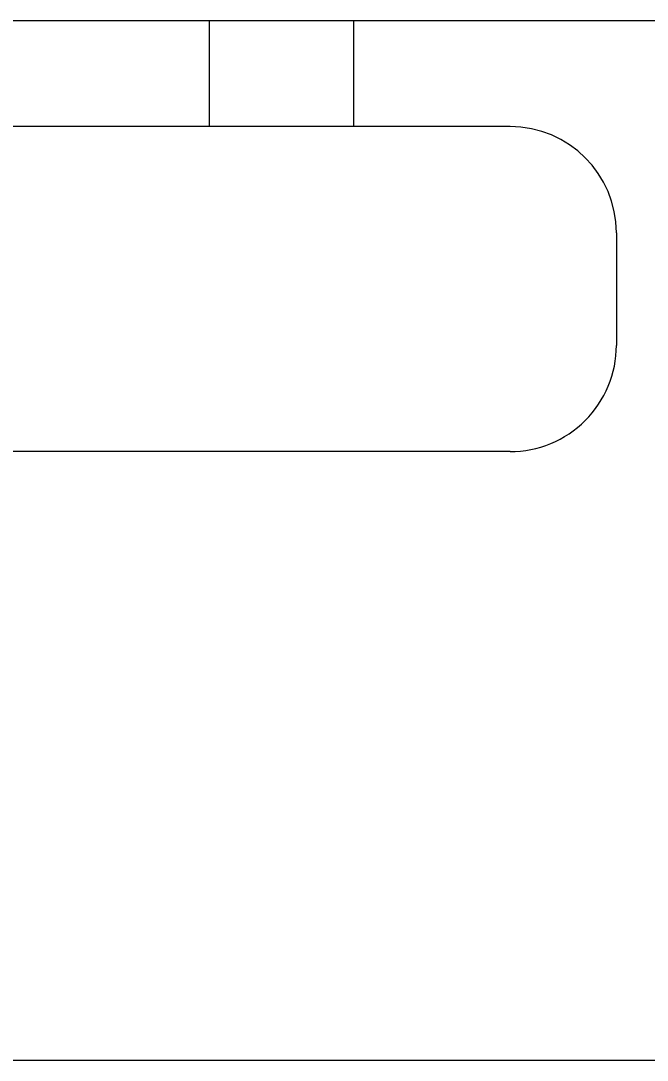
# Model space of a CAD drawing. Header units: metres. Extents: x 75097 to 220695, y -1557923 to -1361206.
# Drawn here: x 108740.2 to 108855.8, y -1418252.7 to -1418060.8 of the extents above; entities that cross this region are included whole.
import ezdxf
from ezdxf import colors
from ezdxf.entities.mleader import LeaderData, LeaderLine
from ezdxf.math import Vec2, Vec3

# ---------------------------------------------------------------- set-up
doc = ezdxf.new("R2010")
doc.units = ezdxf.units.M
doc.layers.get('0').update_dxf_attribs({"lineweight": 0})
doc.layers.add('A-100 - Copy$0$Medical Equipment and Furniture', color=8, linetype='Continuous', lineweight=0)
doc.layers.add('A-100 - Copy$0$NEW', color=8, linetype='Continuous', lineweight=5)
doc.layers.add('E-POWR', color=7, linetype='Continuous', lineweight=9, true_color=0x4e7e3e)
doc.styles.get("Standard").update_dxf_attribs({"font": 'GOTHIC.TTF'})

# ---------------------------------------------------------------- blocks, each defined once
blk = doc.blocks.new('*X81')
for p, q in [((5, 3), (5, 3)), ((5, 3), (5, 3)), ((5, 3), (5, 3)), ((5, 3), (5, 3)), ((5, 3), (5, 3)), ((5, 3), (5, 3)), ((5, 3), (5, 3)), ((5, 3), (5, 3)), ((5, 3), (5, 3)), ((5, 3), (5, 3)), ((5, 3), (5, 3)), ((5, 3), (5, 3)), ((5, 3), (5, 3)), ((5, 3), (5, 3)), ((5, 3), (5, 3)), ((5, 3), (5, 3)), ((5, 3), (5, 3)), ((5, 3), (5, 3)), ((5, 3), (5, 3)), ((5, 3), (5, 3)), ((5, 3), (5, 3)), ((5, 3), (5, 3)), ((5, 3), (5, 3)), ((5, 3), (5, 3)), ((5, 3), (5, 3)), ((5, 3), (5, 3)), ((5, 3), (5, 3)), ((5, 3), (5, 3)), ((5, 3), (5, 3)), ((5, 3), (5, 3)), ((5, 3), (5, 3)), ((5, 3), (5, 3)), ((5, 3), (5, 3)), ((5, 3), (5, 3)), ((5, 3), (5, 3)), ((5, 3), (5, 3)), ((5, 3), (5, 3)), ((5, 3), (5, 3)), ((5, 3), (5, 3)), ((5, 3), (5, 3)), ((5, 3), (5, 3)), ((5, 3), (5, 3)), ((5, 3), (5, 3)), ((5, 3), (5, 3)), ((5, 3), (5, 3)), ((5, 3), (5, 3)), ((5, 3), (5, 3)), ((5, 3), (5, 3)), ((5, 3), (5, 3)), ((5, 3), (5, 3)), ((5, 3), (5, 3)), ((5, 3), (5, 3)), ((5, 3), (5, 3)), ((5, 3), (5, 3)), ((5, 3), (5, 3)), ((5, 3), (5, 3)), ((5, 3), (5, 3)), ((5, 3), (5, 3)), ((5, 3), (5, 3)), ((5, 3), (5, 3)), ((5, 3), (5, 3)), ((5, 3), (5, 3)), ((5, 3), (5, 3)), ((5, 3), (5, 3)), ((5, 3), (5, 3)), ((5, 3), (5, 3)), ((6, 3), (5, 3)), ((5, 3), (5, 3)), ((6, 3), (5, 3)), ((5, 3), (5, 3)), ((6, 3), (5, 3)), ((5, 3), (5, 3)), ((6, 3), (5, 3)), ((5, 3), (5, 3)), ((5, 3), (5, 3)), ((5, 3), (5, 3)), ((5, 3), (5, 3)), ((5, 3), (5, 3)), ((5, 3), (5, 3)), ((5, 3), (5, 3)), ((5, 3), (5, 3)), ((5, 3), (5, 3)), ((5, 3), (5, 3)), ((5, 3), (5, 3)), ((5, 3), (5, 3)), ((5, 3), (5, 3)), ((5, 3), (5, 3)), ((5, 3), (5, 3)), ((5, 3), (5, 3)), ((5, 3), (5, 3)), ((5, 3), (5, 3)), ((5, 3), (5, 3)), ((5, 3), (5, 3)), ((5, 3), (5, 3)), ((5, 3), (5, 3)), ((5, 3), (5, 3)), ((6, 3), (6, 3)), ((6, 3), (6, 3)), ((6, 3), (6, 3)), ((6, 3), (6, 3)), ((6, 3), (6, 3)), ((6, 3), (6, 3)), ((6, 3), (6, 3)), ((6, 3), (6, 3)), ((6, 3), (6, 3)), ((6, 3), (6, 3)), ((6, 3), (6, 3)), ((6, 3), (6, 3)), ((6, 3), (6, 3)), ((6, 3), (6, 3)), ((6, 3), (6, 3)), ((6, 3), (6, 3)), ((6, 3), (6, 3)), ((6, 3), (6, 3)), ((6, 3), (6, 3)), ((6, 3), (6, 3)), ((6, 3), (6, 3)), ((6, 3), (6, 3)), ((6, 3), (6, 3)), ((6, 3), (6, 3)), ((6, 3), (6, 3)), ((6, 3), (6, 3)), ((6, 3), (6, 3)), ((6, 3), (6, 3)), ((6, 3), (6, 3)), ((6, 3), (6, 3)), ((6, 3), (6, 3)), ((6, 3), (6, 3)), ((6, 3), (6, 3)), ((6, 3), (6, 3)), ((6, 3), (6, 3)), ((6, 3), (6, 3)), ((6, 3), (6, 3)), ((6, 3), (6, 3)), ((6, 3), (6, 3)), ((6, 3), (6, 3)), ((6, 3), (6, 3)), ((6, 3), (6, 3)), ((6, 3), (6, 3)), ((6, 3), (6, 3)), ((6, 3), (6, 3)), ((6, 3), (6, 3)), ((6, 3), (6, 3)), ((6, 3), (6, 3)), ((6, 3), (6, 3)), ((6, 3), (6, 3)), ((6, 3), (6, 3)), ((6, 3), (6, 3)), ((6, 3), (6, 3)), ((6, 3), (6, 3)), ((6, 3), (6, 3)), ((6, 3), (6, 3)), ((6, 3), (6, 3)), ((6, 3), (6, 3)), ((6, 3), (6, 3)), ((6, 3), (6, 3)), ((6, 3), (6, 3)), ((6, 3), (6, 3)), ((6, 3), (6, 3)), ((6, 3), (6, 3)), ((6, 3), (6, 3)), ((6, 3), (6, 3)), ((6, 3), (6, 3)), ((6, 3), (6, 3)), ((6, 3), (6, 3)), ((6, 3), (6, 3)), ((6, 3), (6, 3)), ((6, 3), (6, 3)), ((6, 3), (6, 3)), ((6, 3), (6, 3)), ((6, 3), (6, 3)), ((6, 3), (6, 3)), ((6, 3), (6, 3)), ((6, 3), (6, 3)), ((6, 3), (6, 3)), ((6, 3), (6, 3)), ((6, 3), (6, 3)), ((6, 3), (6, 3)), ((6, 3), (6, 3)), ((6, 3), (6, 3)), ((6, 3), (6, 3)), ((6, 3), (6, 3)), ((6, 3), (6, 3)), ((6, 3), (6, 3)), ((6, 3), (6, 3)), ((6, 3), (6, 3)), ((6, 3), (6, 3)), ((6, 3), (6, 3)), ((6, 3), (6, 3)), ((6, 3), (6, 3)), ((6, 3), (6, 3)), ((6, 3), (6, 3)), ((6, 3), (6, 3)), ((6, 3), (6, 3)), ((6, 3), (6, 3)), ((6, 3), (6, 3)), ((6, 3), (6, 3)), ((6, 3), (6, 3)), ((6, 3), (6, 3)), ((6, 3), (6, 3)), ((6, 3), (6, 3)), ((6, 3), (6, 3)), ((6, 3), (6, 3)), ((6, 3), (6, 3)), ((6, 3), (6, 3)), ((6, 3), (6, 3)), ((6, 3), (6, 3)), ((6, 3), (6, 3)), ((6, 3), (6, 3)), ((6, 3), (6, 3)), ((6, 3), (6, 3)), ((6, 3), (6, 3)), ((6, 3), (6, 3)), ((6, 3), (6, 3)), ((6, 3), (6, 3)), ((6, 3), (6, 3)), ((6, 3), (6, 3)), ((6, 3), (6, 3)), ((6, 3), (6, 3)), ((6, 3), (6, 3)), ((6, 3), (6, 3)), ((6, 3), (6, 3)), ((6, 3), (6, 3)), ((6, 3), (6, 3)), ((6, 3), (6, 3)), ((6, 3), (6, 3)), ((6, 3), (6, 3)), ((6, 3), (6, 3)), ((6, 3), (6, 3)), ((6, 3), (6, 3)), ((6, 3), (6, 3)), ((6, 3), (6, 3)), ((6, 3), (6, 3)), ((6, 3), (6, 3)), ((6, 3), (6, 3)), ((6, 3), (6, 3)), ((6, 3), (6, 3)), ((6, 3), (6, 3)), ((6, 3), (6, 3)), ((6, 3), (6, 3)), ((6, 3), (6, 3)), ((6, 3), (6, 3)), ((6, 3), (6, 3)), ((6, 3), (6, 3)), ((6, 3), (6, 3)), ((6, 3), (6, 3)), ((6, 3), (6, 3)), ((6, 3), (6, 3)), ((6, 3), (6, 3)), ((6, 3), (6, 3)), ((6, 3), (6, 3)), ((6, 3), (6, 3)), ((6, 3), (6, 3)), ((6, 3), (6, 3)), ((6, 3), (6, 3)), ((6, 3), (6, 3)), ((6, 3), (6, 3)), ((6, 3), (6, 3)), ((6, 3), (6, 3)), ((6, 3), (6, 3)), ((6, 3), (6, 3)), ((6, 3), (6, 3)), ((6, 3), (6, 3)), ((6, 3), (6, 3)), ((6, 3), (6, 3)), ((6, 3), (6, 3)), ((6, 3), (6, 3)), ((6, 3), (6, 3)), ((6, 3), (6, 3)), ((6, 3), (6, 3)), ((6, 3), (6, 3)), ((6, 3), (6, 3)), ((6, 3), (6, 3)), ((6, 3), (6, 3)), ((6, 3), (6, 3)), ((6, 3), (6, 3)), ((6, 3), (6, 3)), ((6, 3), (6, 3)), ((6, 3), (6, 3)), ((6, 3), (6, 3)), ((6, 3), (6, 3)), ((6, 3), (6, 3)), ((6, 3), (6, 3)), ((6, 3), (6, 3)), ((6, 3), (6, 3)), ((6, 3), (6, 3)), ((6, 3), (6, 3)), ((6, 3), (6, 3)), ((6, 3), (6, 3)), ((6, 3), (6, 3)), ((6, 3), (6, 3)), ((6, 3), (6, 3)), ((6, 3), (6, 3)), ((6, 3), (6, 3)), ((6, 3), (6, 3)), ((6, 3), (6, 3)), ((6, 3), (6, 3)), ((6, 3), (6, 3)), ((6, 3), (6, 3)), ((6, 3), (6, 3)), ((6, 3), (5, 3)), ((6, 3), (5, 3)), ((6, 3), (5, 3)), ((6, 3), (5, 3)), ((6, 3), (5, 3)), ((6, 3), (6, 3)), ((6, 3), (6, 3)), ((6, 3), (6, 3)), ((6, 3), (6, 3)), ((6, 3), (6, 3)), ((6, 3), (6, 3)), ((6, 3), (6, 3)), ((6, 3), (6, 3)), ((6, 3), (6, 3)), ((6, 3), (6, 3)), ((6, 3), (6, 3)), ((6, 3), (6, 3)), ((6, 3), (6, 3)), ((6, 3), (6, 3)), ((6, 3), (6, 3)), ((6, 3), (6, 3)), ((6, 3), (6, 3)), ((6, 3), (6, 3)), ((6, 3), (6, 3)), ((6, 3), (6, 3)), ((6, 3), (6, 3)), ((6, 3), (6, 3)), ((6, 3), (6, 3)), ((6, 3), (6, 3)), ((6, 3), (6, 3)), ((6, 3), (6, 3)), ((6, 3), (6, 3)), ((6, 3), (6, 3)), ((6, 3), (6, 3)), ((6, 3), (6, 3)), ((6, 3), (6, 3)), ((6, 3), (6, 3)), ((6, 3), (6, 3)), ((6, 3), (6, 3)), ((6, 3), (6, 3)), ((6, 3), (6, 3)), ((6, 3), (6, 3)), ((6, 3), (6, 3)), ((6, 3), (6, 3)), ((6, 3), (6, 3)), ((6, 3), (6, 3)), ((6, 3), (6, 3)), ((6, 3), (6, 3)), ((6, 3), (6, 3)), ((6, 3), (6, 3)), ((6, 3), (6, 3)), ((6, 3), (6, 3)), ((6, 3), (6, 3)), ((6, 3), (6, 3)), ((6, 3), (6, 3)), ((6, 3), (6, 3)), ((6, 3), (6, 3)), ((6, 3), (6, 3)), ((6, 3), (6, 3)), ((6, 3), (6, 3)), ((6, 3), (6, 3)), ((6, 3), (6, 3)), ((6, 3), (6, 3)), ((6, 3), (6, 3)), ((6, 3), (6, 3)), ((6, 3), (6, 3)), ((6, 3), (6, 3)), ((6, 3), (6, 3)), ((6, 3), (6, 3)), ((6, 3), (6, 3)), ((6, 3), (6, 3)), ((6, 3), (6, 3)), ((6, 3), (6, 3)), ((6, 3), (6, 3)), ((6, 3), (6, 3)), ((6, 3), (6, 3)), ((6, 3), (6, 3)), ((6, 3), (6, 3)), ((6, 3), (6, 3)), ((6, 3), (6, 3)), ((6, 3), (6, 3)), ((6, 3), (6, 3)), ((6, 3), (6, 3)), ((6, 3), (6, 3)), ((6, 3), (6, 3)), ((6, 3), (6, 3)), ((6, 3), (6, 3)), ((6, 3), (6, 3)), ((6, 3), (6, 3)), ((6, 3), (6, 3)), ((6, 3), (6, 3)), ((6, 3), (6, 3)), ((6, 3), (6, 3)), ((6, 3), (6, 3)), ((6, 3), (6, 3)), ((6, 3), (6, 3)), ((6, 3), (6, 3)), ((6, 3), (6, 3)), ((6, 3), (6, 3)), ((6, 3), (6, 3)), ((6, 3), (6, 3)), ((6, 3), (6, 3)), ((6, 3), (6, 3)), ((6, 3), (6, 3)), ((6, 3), (6, 3)), ((6, 3), (6, 3)), ((6, 3), (6, 3)), ((6, 3), (6, 3)), ((6, 3), (6, 3)), ((6, 3), (6, 3)), ((6, 3), (6, 3)), ((6, 3), (6, 3)), ((6, 3), (6, 3)), ((6, 3), (6, 3)), ((6, 3), (6, 3)), ((6, 3), (6, 3)), ((6, 3), (6, 3)), ((6, 3), (6, 3)), ((6, 3), (6, 3)), ((6, 3), (6, 3)), ((6, 3), (6, 3)), ((6, 3), (6, 3)), ((6, 3), (6, 3)), ((6, 3), (6, 3)), ((6, 3), (6, 3)), ((6, 3), (6, 3)), ((6, 3), (6, 3)), ((6, 3), (6, 3)), ((6, 3), (6, 3)), ((6, 3), (6, 3)), ((6, 3), (6, 3)), ((6, 3), (6, 3)), ((6, 3), (6, 3)), ((6, 3), (6, 3)), ((6, 3), (6, 3)), ((6, 3), (6, 3)), ((6, 3), (6, 3)), ((6, 3), (6, 3)), ((6, 3), (6, 3)), ((6, 3), (6, 3)), ((6, 3), (6, 3)), ((6, 3), (6, 3)), ((6, 3), (6, 3)), ((6, 3), (6, 3)), ((6, 3), (6, 3)), ((6, 3), (6, 3)), ((6, 3), (6, 3)), ((6, 3), (6, 3)), ((6, 3), (6, 3)), ((6, 3), (6, 3)), ((6, 3), (6, 3)), ((6, 3), (6, 3)), ((6, 3), (6, 3)), ((6, 3), (6, 3)), ((6, 3), (6, 3)), ((6, 3), (6, 3)), ((6, 3), (6, 3)), ((6, 3), (6, 3)), ((6, 3), (6, 3)), ((6, 3), (6, 3)), ((6, 3), (6, 3)), ((6, 3), (6, 3)), ((6, 3), (6, 3)), ((6, 3), (6, 3)), ((6, 3), (6, 3)), ((6, 3), (6, 3)), ((6, 3), (6, 3)), ((6, 3), (6, 3)), ((6, 3), (6, 3)), ((6, 3), (6, 3)), ((6, 3), (6, 3)), ((6, 3), (6, 3)), ((6, 3), (6, 3)), ((6, 3), (6, 3)), ((6, 3), (6, 3)), ((6, 3), (6, 3)), ((6, 3), (6, 3)), ((6, 3), (6, 3)), ((6, 3), (6, 3)), ((6, 3), (6, 3)), ((6, 3), (6, 3)), ((6, 3), (6, 3)), ((6, 3), (6, 3)), ((6, 3), (6, 3)), ((6, 3), (6, 3)), ((6, 3), (6, 3)), ((6, 3), (6, 3)), ((6, 3), (6, 3)), ((6, 3), (6, 3)), ((6, 3), (6, 3)), ((6, 3), (6, 3)), ((6, 3), (6, 3)), ((6, 3), (6, 3)), ((6, 3), (6, 3)), ((6, 3), (6, 3)), ((6, 3), (6, 3)), ((6, 3), (6, 3)), ((6, 3), (6, 3)), ((6, 3), (6, 3)), ((6, 3), (6, 3)), ((6, 3), (6, 3)), ((6, 3), (6, 3)), ((6, 3), (6, 3)), ((6, 3), (6, 3)), ((6, 3), (6, 3)), ((6, 3), (6, 3)), ((6, 3), (6, 3)), ((6, 3), (6, 3)), ((6, 3), (6, 3)), ((6, 3), (6, 3)), ((6, 3), (6, 3)), ((6, 3), (6, 3)), ((6, 3), (6, 3)), ((6, 3), (6, 3)), ((6, 3), (6, 3)), ((6, 3), (6, 3)), ((6, 3), (6, 3)), ((6, 3), (6, 3)), ((6, 3), (6, 3)), ((6, 3), (6, 3)), ((6, 3), (6, 3)), ((6, 3), (6, 3)), ((6, 3), (6, 3)), ((6, 3), (6, 3)), ((6, 3), (6, 3)), ((6, 3), (6, 3)), ((6, 3), (6, 3)), ((6, 3), (6, 3)), ((6, 3), (6, 3)), ((6, 3), (6, 3)), ((6, 3), (6, 3)), ((6, 3), (6, 3)), ((6, 3), (6, 3)), ((6, 3), (6, 3)), ((6, 3), (6, 3)), ((6, 3), (6, 3)), ((6, 3), (6, 3)), ((6, 3), (6, 3)), ((6, 3), (6, 3)), ((6, 3), (6, 3)), ((6, 3), (6, 3)), ((6, 3), (6, 3)), ((6, 3), (6, 3)), ((6, 3), (6, 3)), ((6, 3), (6, 3)), ((6, 3), (6, 3)), ((6, 3), (6, 3)), ((6, 3), (6, 3)), ((6, 3), (6, 3)), ((6, 3), (6, 3)), ((6, 3), (6, 3)), ((6, 3), (6, 3)), ((6, 3), (6, 3)), ((6, 3), (6, 3)), ((6, 3), (6, 3)), ((6, 3), (6, 3)), ((6, 3), (6, 3)), ((6, 3), (6, 3)), ((6, 3), (6, 3)), ((6, 3), (6, 3)), ((6, 3), (6, 3)), ((6, 3), (6, 3)), ((6, 3), (6, 3)), ((6, 3), (6, 3)), ((6, 3), (6, 3)), ((6, 3), (6, 3)), ((6, 3), (6, 3)), ((6, 3), (6, 3)), ((6, 3), (6, 3)), ((6, 3), (6, 3)), ((6, 3), (6, 3)), ((6, 3), (6, 3)), ((6, 3), (6, 3)), ((6, 3), (6, 3)), ((6, 3), (6, 3)), ((6, 3), (6, 3)), ((6, 3), (6, 3)), ((6, 3), (6, 3)), ((6, 3), (6, 3)), ((6, 3), (6, 3)), ((6, 3), (6, 3)), ((6, 3), (6, 3)), ((6, 3), (6, 3)), ((6, 3), (6, 3)), ((6, 3), (6, 3)), ((6, 3), (6, 3)), ((6, 3), (6, 3)), ((6, 3), (6, 3)), ((6, 3), (6, 3)), ((6, 3), (6, 3)), ((6, 3), (6, 3)), ((6, 3), (6, 3)), ((6, 3), (6, 3)), ((6, 3), (6, 3)), ((6, 3), (6, 3)), ((6, 3), (6, 3)), ((6, 3), (6, 3)), ((6, 3), (6, 3)), ((6, 3), (6, 3)), ((6, 3), (6, 3)), ((6, 3), (6, 3)), ((6, 3), (6, 3)), ((6, 3), (6, 3)), ((6, 3), (6, 3)), ((6, 3), (6, 3)), ((6, 3), (6, 3)), ((6, 3), (6, 3)), ((6, 3), (6, 3)), ((6, 3), (6, 3)), ((6, 3), (6, 3)), ((6, 3), (6, 3)), ((6, 3), (6, 3)), ((6, 3), (6, 3)), ((6, 3), (6, 3)), ((6, 3), (6, 3)), ((6, 3), (6, 3)), ((6, 3), (6, 3)), ((6, 3), (6, 3)), ((6, 3), (6, 3)), ((6, 3), (6, 3)), ((6, 3), (6, 3)), ((6, 3), (6, 3))]:
    blk.add_line(p, q)
blk = doc.blocks.new('*X82')
for p, q in [((13, 1), (13, 1)), ((13, 1), (13, 1)), ((13, 1), (13, 1)), ((13, 1), (13, 1)), ((13, 1), (13, 1)), ((13, 1), (13, 1)), ((13, 1), (13, 1)), ((13, 1), (13, 1)), ((13, 1), (13, 1)), ((13, 1), (13, 1)), ((13, 1), (13, 1)), ((13, 1), (13, 1)), ((13, 1), (13, 1)), ((13, 1), (13, 1)), ((13, 1), (13, 1)), ((13, 1), (14, 1)), ((13, 1), (14, 1)), ((13, 1), (14, 1)), ((13, 1), (13, 1)), ((13, 1), (13, 1)), ((13, 1), (13, 1)), ((13, 1), (13, 1)), ((13, 1), (13, 1)), ((13, 1), (13, 1)), ((13, 1), (13, 1)), ((13, 1), (13, 1)), ((13, 1), (13, 1)), ((13, 1), (13, 1)), ((13, 1), (13, 1)), ((13, 1), (13, 1)), ((13, 1), (13, 1)), ((13, 1), (13, 1)), ((13, 1), (13, 1)), ((13, 1), (13, 1)), ((13, 1), (13, 1)), ((13, 1), (13, 1)), ((13, 1), (13, 1)), ((13, 1), (13, 1)), ((13, 1), (13, 1)), ((13, 1), (13, 1)), ((13, 1), (13, 1)), ((13, 1), (13, 1)), ((13, 1), (13, 1)), ((13, 1), (13, 1)), ((13, 1), (13, 1)), ((13, 1), (13, 1)), ((13, 1), (13, 1)), ((13, 1), (13, 1)), ((13, 1), (13, 1)), ((13, 1), (13, 1)), ((13, 1), (13, 1)), ((13, 1), (13, 1)), ((13, 1), (13, 1)), ((13, 1), (13, 1)), ((13, 1), (13, 1)), ((13, 1), (13, 1)), ((13, 1), (13, 1)), ((13, 1), (13, 1)), ((13, 1), (13, 1)), ((13, 1), (13, 1)), ((13, 1), (13, 1)), ((13, 1), (13, 1)), ((13, 1), (13, 1)), ((13, 1), (13, 1)), ((13, 1), (13, 1)), ((13, 1), (13, 1)), ((13, 1), (13, 1)), ((13, 1), (13, 1)), ((13, 1), (13, 1)), ((13, 1), (13, 1)), ((13, 1), (13, 1)), ((13, 1), (13, 1)), ((13, 1), (13, 1)), ((13, 1), (13, 1)), ((13, 1), (13, 1)), ((13, 1), (13, 1)), ((13, 1), (13, 1)), ((13, 1), (13, 1)), ((13, 1), (13, 1)), ((13, 1), (13, 1)), ((13, 1), (13, 1)), ((13, 1), (13, 1)), ((13, 1), (13, 1)), ((13, 1), (13, 1)), ((13, 1), (13, 1)), ((13, 1), (13, 1)), ((13, 1), (13, 1)), ((13, 1), (13, 1)), ((13, 1), (13, 1)), ((13, 1), (13, 1)), ((13, 1), (13, 1)), ((13, 1), (13, 1)), ((13, 1), (13, 1)), ((13, 1), (13, 1)), ((13, 1), (13, 1)), ((13, 1), (13, 1)), ((13, 1), (13, 1)), ((13, 1), (13, 1)), ((13, 1), (13, 1)), ((13, 1), (13, 1)), ((13, 1), (13, 1)), ((13, 1), (13, 1)), ((13, 1), (13, 1)), ((13, 1), (13, 1)), ((13, 1), (13, 1)), ((13, 1), (13, 1)), ((13, 1), (13, 1)), ((13, 1), (13, 1)), ((13, 1), (13, 1)), ((13, 1), (13, 1)), ((13, 1), (13, 1)), ((13, 1), (13, 1)), ((13, 1), (13, 1)), ((13, 1), (13, 1)), ((13, 1), (13, 1)), ((13, 1), (13, 1)), ((13, 1), (13, 1)), ((13, 1), (13, 1)), ((13, 1), (13, 1)), ((13, 1), (13, 1)), ((13, 1), (13, 1)), ((13, 1), (13, 1)), ((13, 1), (13, 1)), ((13, 1), (14, 1)), ((13, 0), (13, 0)), ((13, 0), (13, 0)), ((13, 0), (13, 0)), ((13, 0), (13, 0)), ((13, 0), (13, 0)), ((13, 0), (13, 0)), ((13, 0), (13, 0)), ((13, 0), (13, 0)), ((13, 0), (13, 0)), ((13, 0), (13, 0)), ((13, 0), (13, 0)), ((13, 0), (13, 0)), ((13, 0), (13, 0)), ((13, 0), (13, 0)), ((13, 0), (13, 0)), ((13, 0), (13, 0)), ((13, 0), (13, 0)), ((13, 0), (13, 0)), ((13, 0), (13, 0)), ((13, 0), (13, 0)), ((13, 0), (13, 0)), ((13, 0), (13, 0)), ((13, 0), (13, 0)), ((13, 0), (13, 0)), ((13, 0), (13, 0)), ((13, 0), (13, 0)), ((13, 0), (13, 0)), ((13, 0), (13, 0)), ((13, 0), (13, 0)), ((13, 0), (13, 0)), ((13, 0), (13, 0)), ((13, 0), (13, 0)), ((13, 0), (13, 0)), ((13, 0), (13, 0)), ((13, 0), (13, 0)), ((13, 0), (13, 0)), ((13, 0), (13, 0)), ((13, 0), (13, 0)), ((13, 0), (13, 0)), ((13, 0), (13, 0)), ((13, 0), (13, 0)), ((13, 0), (13, 0)), ((13, 0), (13, 0)), ((13, 0), (13, 0)), ((13, 0), (13, 0)), ((13, 0), (13, 0)), ((13, 0), (13, 0)), ((13, 0), (13, 0)), ((13, 0), (14, 0)), ((13, 0), (14, 0)), ((13, 0), (13, 0)), ((13, 0), (14, 0)), ((14, 1), (14, 1)), ((14, 1), (14, 1)), ((14, 1), (14, 1)), ((14, 1), (14, 1)), ((14, 1), (14, 1)), ((14, 1), (14, 1)), ((14, 1), (14, 1)), ((14, 1), (14, 1)), ((14, 1), (14, 1)), ((14, 1), (14, 1)), ((14, 1), (14, 1)), ((14, 1), (14, 1)), ((14, 1), (14, 1)), ((14, 1), (14, 1)), ((14, 1), (14, 1)), ((14, 1), (14, 1)), ((14, 1), (14, 1)), ((14, 1), (14, 1)), ((14, 1), (14, 1)), ((14, 1), (14, 1)), ((14, 1), (14, 1)), ((14, 1), (14, 1)), ((14, 1), (14, 1)), ((14, 1), (14, 1)), ((14, 1), (14, 1)), ((14, 1), (14, 1)), ((14, 1), (14, 1)), ((14, 1), (14, 1)), ((14, 1), (14, 1)), ((14, 1), (14, 1)), ((14, 1), (14, 1)), ((14, 1), (14, 1)), ((14, 1), (14, 1)), ((14, 1), (14, 1)), ((14, 1), (14, 1)), ((14, 1), (14, 1)), ((14, 1), (14, 1)), ((14, 1), (14, 1)), ((14, 1), (14, 1)), ((14, 1), (14, 1)), ((14, 1), (14, 1)), ((14, 1), (14, 1)), ((14, 1), (14, 1)), ((14, 1), (14, 1)), ((14, 1), (14, 1)), ((14, 1), (14, 1)), ((14, 1), (14, 1)), ((14, 1), (14, 1)), ((14, 1), (14, 1)), ((14, 1), (14, 1)), ((14, 1), (14, 1)), ((14, 1), (14, 1)), ((14, 1), (14, 1)), ((14, 1), (14, 1)), ((14, 1), (14, 1)), ((14, 1), (14, 1)), ((14, 1), (14, 1)), ((14, 1), (14, 1)), ((14, 1), (14, 1)), ((14, 1), (14, 1)), ((14, 1), (14, 1)), ((14, 1), (14, 1)), ((14, 1), (14, 1)), ((14, 1), (14, 1)), ((14, 1), (14, 1)), ((14, 1), (14, 1)), ((14, 1), (14, 1)), ((14, 1), (14, 1)), ((14, 1), (14, 1)), ((14, 1), (14, 1)), ((14, 1), (14, 1)), ((14, 1), (14, 1)), ((14, 1), (14, 1)), ((14, 1), (14, 1)), ((14, 1), (14, 1)), ((14, 1), (14, 1)), ((14, 1), (14, 1)), ((14, 1), (14, 1)), ((14, 1), (14, 1)), ((14, 1), (14, 1)), ((14, 1), (14, 1)), ((14, 1), (14, 1)), ((14, 1), (14, 1)), ((14, 1), (14, 1)), ((14, 1), (14, 1)), ((14, 1), (14, 1)), ((14, 1), (14, 1)), ((14, 1), (14, 1)), ((14, 1), (14, 1)), ((14, 1), (14, 1)), ((14, 1), (14, 1)), ((14, 1), (14, 1)), ((14, 1), (14, 1)), ((14, 1), (14, 1)), ((14, 0), (14, 0)), ((14, 0), (14, 0)), ((14, 0), (14, 0)), ((14, 0), (14, 0)), ((14, 0), (14, 0)), ((14, 0), (14, 0)), ((14, 0), (14, 0)), ((14, 0), (14, 0)), ((14, 0), (14, 0)), ((14, 0), (14, 0)), ((14, 0), (14, 0)), ((14, 0), (14, 0)), ((14, 0), (14, 0)), ((14, 0), (14, 0)), ((14, 0), (14, 0)), ((14, 0), (14, 0)), ((14, 0), (14, 0)), ((14, 0), (14, 0)), ((14, 0), (14, 0)), ((14, 0), (14, 0)), ((14, 0), (14, 0)), ((14, 0), (14, 0)), ((14, 0), (14, 0)), ((14, 0), (14, 0)), ((14, 0), (14, 0)), ((14, 0), (14, 0)), ((14, 0), (14, 0)), ((14, 0), (14, 0)), ((14, 0), (14, 0)), ((14, 0), (14, 0)), ((14, 0), (14, 0)), ((14, 0), (14, 0)), ((14, 0), (14, 0)), ((14, 0), (14, 0)), ((14, 0), (14, 0)), ((14, 0), (14, 0)), ((14, 0), (14, 0)), ((14, 0), (14, 0)), ((14, 0), (14, 0)), ((14, 0), (14, 0)), ((14, 0), (14, 0)), ((14, 0), (14, 0)), ((14, 0), (14, 0)), ((14, 0), (14, 0)), ((14, 0), (14, 0)), ((14, 0), (14, 0)), ((14, 0), (14, 0)), ((14, 0), (14, 0)), ((13, 0), (13, 0)), ((13, 0), (14, 0)), ((13, 0), (13, 0)), ((13, 0), (14, 0)), ((13, 0), (13, 0)), ((13, 0), (14, 0)), ((13, 0), (13, 0)), ((13, 0), (13, 0)), ((13, 0), (13, 0)), ((13, 0), (13, 0)), ((13, 0), (14, 0)), ((13, 0), (13, 0)), ((13, 0), (14, 0)), ((13, 0), (13, 0)), ((13, 0), (14, 0)), ((13, 0), (13, 0)), ((13, 0), (14, 0)), ((13, 0), (13, 0)), ((13, 0), (14, 0)), ((13, 0), (13, 0)), ((13, 0), (14, 0)), ((13, 0), (13, 0)), ((13, 0), (14, 0)), ((13, 0), (13, 0)), ((13, 0), (13, 0)), ((13, 0), (13, 0)), ((13, 0), (14, 0)), ((13, 0), (13, 0)), ((13, 0), (14, 0)), ((13, 0), (13, 0)), ((13, 0), (14, 0)), ((13, 0), (13, 0)), ((13, 0), (14, 0)), ((13, 0), (13, 0)), ((13, 0), (13, 0)), ((13, 0), (13, 0)), ((13, 0), (13, 0)), ((13, 0), (13, 0)), ((13, 0), (13, 0)), ((13, 0), (13, 0)), ((13, 0), (13, 0)), ((13, 0), (13, 0)), ((13, 0), (13, 0)), ((13, 0), (13, 0)), ((13, 0), (13, 0)), ((13, 0), (13, 0)), ((13, 0), (13, 0)), ((13, 0), (13, 0)), ((13, 0), (13, 0)), ((13, 0), (13, 0)), ((13, 0), (13, 0)), ((13, 0), (13, 0)), ((13, 0), (13, 0)), ((13, 0), (13, 0)), ((13, 0), (13, 0)), ((13, 0), (13, 0)), ((13, 0), (13, 0)), ((13, 0), (13, 0)), ((13, 0), (13, 0)), ((13, 0), (13, 0)), ((13, 0), (13, 0)), ((13, 0), (13, 0)), ((13, 0), (13, 0)), ((13, 0), (13, 0)), ((13, -1), (13, -1)), ((13, -1), (13, -1)), ((13, -1), (13, -1)), ((13, -1), (13, -1)), ((13, -1), (13, -1)), ((13, -1), (14, -1)), ((13, -1), (13, -1)), ((14, 0), (14, 0)), ((14, 0), (14, 0)), ((14, 0), (14, 0)), ((14, 0), (14, 0)), ((14, 0), (14, 0)), ((14, 0), (14, 0)), ((14, 0), (14, 0)), ((14, 0), (14, 0)), ((14, 0), (14, 0)), ((14, 0), (14, 0)), ((14, 0), (14, 0)), ((14, 0), (14, 0)), ((14, 0), (14, 0)), ((14, 0), (14, 0)), ((14, 0), (14, 0)), ((13, 0), (14, 0)), ((14, 0), (14, 0)), ((14, 0), (14, 0)), ((14, 0), (14, 0)), ((14, 0), (14, 0)), ((14, 0), (14, 0)), ((14, 0), (14, 0)), ((14, 0), (14, 0)), ((14, 0), (14, 0)), ((14, 0), (14, 0)), ((14, 0), (14, 0)), ((14, 0), (14, 0)), ((14, 0), (14, 0)), ((14, 0), (14, 0)), ((14, 0), (14, 0)), ((14, 0), (14, 0)), ((14, 0), (14, 0)), ((14, 0), (14, 0)), ((14, 0), (14, 0)), ((14, 0), (14, 0)), ((14, 0), (14, 0)), ((14, 0), (14, 0)), ((14, 0), (14, 0)), ((14, 0), (14, 0)), ((14, 0), (14, 0)), ((14, 0), (14, 0)), ((14, 0), (14, 0)), ((14, 0), (14, 0)), ((14, 0), (14, 0)), ((14, 0), (14, 0)), ((14, 0), (14, 0)), ((14, 0), (14, 0)), ((14, 0), (14, 0)), ((14, 0), (14, 0)), ((14, 0), (14, 0)), ((14, -1), (14, -1)), ((14, -1), (14, -1)), ((14, -1), (14, -1)), ((14, -1), (14, -1)), ((14, -1), (14, -1))]:
    blk.add_line(p, q)
blk = doc.blocks.new('A-100 - Copy$0$GF21018-P')
for p, q in [((0.22049, 0.47563), (0.22049, 0.0675)), ((0.25963, 0.34221), (0.2804, 0.34221)), ((0.24001, 0.32259), (0.24001, 0.14)), ((0.30001, 0.32259), (0.30001, 0.14)), ((0.22049, 0.29372), (0.24001, 0.29372)), ((0.22049, 0.26708), (0.24001, 0.26708))]:
    blk.add_line(p, q)
for points in [[(0.24001, 0.29372), (0.24001, 0.29372), (0.24001, 0.29372), (0.24001, 0.29372), (0.24001, 0.29372), (0.24001, 0.29372), (0.24001, 0.29372), (0.24001, 0.29372), (0.24001, 0.29372), (0.24001, 0.29372), (0.24001, 0.29372), (0.24001, 0.29372), (0.24001, 0.29372), (0.24001, 0.29372), (0.24001, 0.29372), (0.24001, 0.29372), (0.24001, 0.29372), (0.24001, 0.29372), (0.24001, 0.29372), (0.24001, 0.29372), (0.24001, 0.29372), (0.24001, 0.29372), (0.24001, 0.29372), (0.24001, 0.29372), (0.24001, 0.29372), (0.24001, 0.29372), (0.24001, 0.29372), (0.24001, 0.29372), (0.24001, 0.29372), (0.24001, 0.29372), (0.24001, 0.29372), (0.24001, 0.29372), (0.24001, 0.29372), (0.24001, 0.29372), (0.24001, 0.29372), (0.24001, 0.29372), (0.24001, 0.29372), (0.24001, 0.29372), (0.24001, 0.29372), (0.24001, 0.29372), (0.24001, 0.29372), (0.24001, 0.29372), (0.24001, 0.29372), (0.24001, 0.29372), (0.24001, 0.29372), (0.24001, 0.29372), (0.24001, 0.29372), (0.24001, 0.29372), (0.24001, 0.29372), (0.24001, 0.29372), (0.24001, 0.29372), (0.24001, 0.29372), (0.24001, 0.29372), (0.24001, 0.29372), (0.24001, 0.29372), (0.24001, 0.29372), (0.24001, 0.29372), (0.24001, 0.29372), (0.24001, 0.29372), (0.24001, 0.29372), (0.24001, 0.29372), (0.24001, 0.29372), (0.24001, 0.29372), (0.24001, 0.29372), (0.24001, 0.29372), (0.24001, 0.29372), (0.24001, 0.29372), (0.24001, 0.29372), (0.24001, 0.29372), (0.24001, 0.29372), (0.24001, 0.29372), (0.24001, 0.29372), (0.24001, 0.29372), (0.24001, 0.29372), (0.24001, 0.29372), (0.24001, 0.29372), (0.24001, 0.29372), (0.24001, 0.29372), (0.24001, 0.29372), (0.24001, 0.29372), (0.24001, 0.29372), (0.24001, 0.29372), (0.24001, 0.29372), (0.24001, 0.29372), (0.24001, 0.29372), (0.24001, 0.29372), (0.24001, 0.29372), (0.24001, 0.29372), (0.24001, 0.29372), (0.24001, 0.29372), (0.24001, 0.29372), (0.24001, 0.29372), (0.24001, 0.29372), (0.24001, 0.29372), (0.24001, 0.29372), (0.24001, 0.29372), (0.24001, 0.29372), (0.24001, 0.29372), (0.24001, 0.29372), (0.24001, 0.29372), (0.24001, 0.29372), (0.24001, 0.29372), (0.24001, 0.29372), (0.24001, 0.29372), (0.24001, 0.29372), (0.24001, 0.29372), (0.24001, 0.29372), (0.24001, 0.29372), (0.24001, 0.29372), (0.24001, 0.29372), (0.24001, 0.29372), (0.24001, 0.29372), (0.24001, 0.29372), (0.24001, 0.29372), (0.24001, 0.29372), (0.24001, 0.29372), (0.24001, 0.29372), (0.24001, 0.29372), (0.24001, 0.29372), (0.24001, 0.29372), (0.24001, 0.29372), (0.24001, 0.29372), (0.24001, 0.29372), (0.24001, 0.29372), (0.24001, 0.29372), (0.24001, 0.29372), (0.24001, 0.29372), (0.24001, 0.29372), (0.24001, 0.29372), (0.24001, 0.29372), (0.24001, 0.29372), (0.24001, 0.29372), (0.24001, 0.29372), (0.24001, 0.29372), (0.24001, 0.29372), (0.24001, 0.29372), (0.24001, 0.29372), (0.24001, 0.29372), (0.24001, 0.29372), (0.24001, 0.29372), (0.24001, 0.29372), (0.24001, 0.29372), (0.24001, 0.29372), (0.24001, 0.29372), (0.24001, 0.29372), (0.24001, 0.29372), (0.24001, 0.29372), (0.24001, 0.29372), (0.24001, 0.29372), (0.24001, 0.29372), (0.24001, 0.29372), (0.24001, 0.29372), (0.24001, 0.29372), (0.24001, 0.29372), (0.24001, 0.29372), (0.24001, 0.29372), (0.24001, 0.29372), (0.24001, 0.29372), (0.24001, 0.29372), (0.24001, 0.29372), (0.24001, 0.29372), (0.24001, 0.29372), (0.24001, 0.29372), (0.24001, 0.29372), (0.24001, 0.29372), (0.24001, 0.29372), (0.24001, 0.29372), (0.24001, 0.29372), (0.24001, 0.29372), (0.24001, 0.29372), (0.24001, 0.29372), (0.24001, 0.29372), (0.24001, 0.29372), (0.24001, 0.29372), (0.24001, 0.29372), (0.24001, 0.29372), (0.24001, 0.29372), (0.24001, 0.29372), (0.24001, 0.29372), (0.24001, 0.29372), (0.24001, 0.29372), (0.24001, 0.29372), (0.24001, 0.29372), (0.24001, 0.29372), (0.24001, 0.29372), (0.24001, 0.29372), (0.24001, 0.29372), (0.24001, 0.29372), (0.24001, 0.29372), (0.24001, 0.29372), (0.24001, 0.29372), (0.24001, 0.29372), (0.24001, 0.29372), (0.24001, 0.29372), (0.24001, 0.29372), (0.24001, 0.29372), (0.24001, 0.29372), (0.24001, 0.29372), (0.24001, 0.29372), (0.24001, 0.29372), (0.24001, 0.29372), (0.24001, 0.29372), (0.24001, 0.29372), (0.24001, 0.29372), (0.24001, 0.29372), (0.24001, 0.29372), (0.24001, 0.29372), (0.24001, 0.29372), (0.24001, 0.29372), (0.24001, 0.29372), (0.24001, 0.29372), (0.24001, 0.29372), (0.24001, 0.29372), (0.24001, 0.29372), (0.24001, 0.29372), (0.24001, 0.29372), (0.24001, 0.29372), (0.24001, 0.29372), (0.24001, 0.29372), (0.24001, 0.29372), (0.24001, 0.29372), (0.24001, 0.29372), (0.24001, 0.29372), (0.24001, 0.29372), (0.24001, 0.29372), (0.24001, 0.29372), (0.24001, 0.29372), (0.24001, 0.29372), (0.24001, 0.29372), (0.24001, 0.29372), (0.24001, 0.29372), (0.24001, 0.29372), (0.24001, 0.29372), (0.24001, 0.29372), (0.24001, 0.29372), (0.24001, 0.29372), (0.24001, 0.29372), (0.24001, 0.29372), (0.24001, 0.29372), (0.24001, 0.29372), (0.24001, 0.29372), (0.24001, 0.29372), (0.24001, 0.29372), (0.24001, 0.29372), (0.24001, 0.29372), (0.24001, 0.29372), (0.24001, 0.29372), (0.24001, 0.29372), (0.24001, 0.29372), (0.24001, 0.29372), (0.24001, 0.29372), (0.24001, 0.29372), (0.24001, 0.29372), (0.24001, 0.29372), (0.24001, 0.29372), (0.24001, 0.29372), (0.24001, 0.29372), (0.24001, 0.29372), (0.24001, 0.29372), (0.24001, 0.29372), (0.24001, 0.29372), (0.24001, 0.29372), (0.24001, 0.29372), (0.24001, 0.29372), (0.24001, 0.29372), (0.24001, 0.29372), (0.24001, 0.29372), (0.24001, 0.29372), (0.24001, 0.29372), (0.24001, 0.29372), (0.24001, 0.29372), (0.24001, 0.29372), (0.24001, 0.29372), (0.24001, 0.29372), (0.24001, 0.29372), (0.24001, 0.29372), (0.24001, 0.29372)], [(0.24001, 0.29372), (0.24001, 0.29372), (0.24001, 0.29372), (0.24001, 0.29372), (0.24001, 0.29372), (0.24001, 0.29372), (0.24001, 0.29372), (0.24001, 0.29372), (0.24001, 0.29372), (0.24001, 0.29372), (0.24001, 0.29372), (0.24001, 0.29372), (0.24001, 0.29372), (0.24001, 0.29372), (0.24001, 0.29372), (0.24001, 0.29372), (0.24001, 0.29372), (0.24001, 0.29372), (0.24001, 0.29372), (0.24001, 0.29372), (0.24001, 0.29372), (0.24001, 0.29372), (0.24001, 0.29372), (0.24001, 0.29372), (0.24001, 0.29372), (0.24001, 0.29372), (0.24001, 0.29372), (0.24001, 0.29372), (0.24001, 0.29372), (0.24001, 0.29372), (0.24001, 0.29372), (0.24001, 0.29372), (0.24001, 0.29372), (0.24001, 0.29372), (0.24001, 0.29372), (0.24001, 0.29372), (0.24001, 0.29372), (0.24001, 0.29372), (0.24001, 0.29372), (0.24001, 0.29372), (0.24001, 0.29372), (0.24001, 0.29372), (0.24001, 0.29372), (0.24001, 0.29372), (0.24001, 0.29372), (0.24001, 0.29372), (0.24001, 0.29372), (0.24001, 0.29372), (0.24001, 0.29372), (0.24001, 0.29372), (0.24001, 0.29372), (0.24001, 0.29372), (0.24001, 0.29372), (0.24001, 0.29372), (0.24001, 0.29372), (0.24001, 0.29372), (0.24001, 0.29372), (0.24001, 0.29372), (0.24001, 0.29372), (0.24001, 0.29372), (0.24001, 0.29372), (0.24001, 0.29372), (0.24001, 0.29372), (0.24001, 0.29372), (0.24001, 0.29372), (0.24001, 0.29372), (0.24001, 0.29372), (0.24001, 0.29372), (0.24001, 0.29372), (0.24001, 0.29372), (0.24001, 0.29372), (0.24001, 0.29372), (0.24001, 0.29372), (0.24001, 0.29372), (0.24001, 0.29372), (0.24001, 0.29372), (0.24001, 0.29372), (0.24001, 0.29372), (0.24001, 0.29372), (0.24001, 0.29372), (0.24001, 0.29372), (0.24001, 0.29372), (0.24001, 0.29372), (0.24001, 0.29372), (0.24001, 0.29372), (0.24001, 0.29372), (0.24001, 0.29372), (0.24001, 0.29372), (0.24001, 0.29372), (0.24001, 0.29372), (0.24001, 0.29372), (0.24001, 0.29372), (0.24001, 0.29372), (0.24001, 0.29372), (0.24001, 0.29372), (0.24001, 0.29372), (0.24001, 0.29372), (0.24001, 0.29372), (0.24001, 0.29372), (0.24001, 0.29372), (0.24001, 0.29372), (0.24001, 0.29372), (0.24001, 0.29372), (0.24001, 0.29372), (0.24001, 0.29372), (0.24001, 0.29372), (0.24001, 0.29372), (0.24001, 0.29372), (0.24001, 0.29372), (0.24001, 0.29372), (0.24001, 0.29372), (0.24001, 0.29372), (0.24001, 0.29372), (0.24001, 0.29372), (0.24001, 0.29372), (0.24001, 0.29372), (0.24001, 0.29372), (0.24001, 0.29372), (0.24001, 0.29372), (0.24001, 0.29372), (0.24001, 0.29372), (0.24001, 0.29372), (0.24001, 0.29372), (0.24001, 0.29372), (0.24001, 0.29372), (0.24001, 0.29372), (0.24001, 0.29372), (0.24001, 0.29372), (0.24001, 0.29372), (0.24001, 0.29372), (0.24001, 0.29372), (0.24001, 0.29372), (0.24001, 0.29372), (0.24001, 0.29372), (0.24001, 0.29372), (0.24001, 0.29372), (0.24001, 0.29372), (0.24001, 0.29372), (0.24001, 0.29372), (0.24001, 0.29372), (0.24001, 0.29372), (0.24001, 0.29372), (0.24001, 0.29372), (0.24001, 0.29372), (0.24001, 0.29372), (0.24001, 0.29372), (0.24001, 0.29372), (0.24001, 0.29372), (0.24001, 0.29372), (0.24001, 0.29372), (0.24001, 0.29372), (0.24001, 0.29372), (0.24001, 0.29372), (0.24001, 0.29372), (0.24001, 0.29372), (0.24001, 0.29372), (0.24001, 0.29372), (0.24001, 0.29372), (0.24001, 0.29372), (0.24001, 0.29372), (0.24001, 0.29372), (0.24001, 0.29372), (0.24001, 0.29372), (0.24001, 0.29372), (0.24001, 0.29372), (0.24001, 0.29372), (0.24001, 0.29372), (0.24001, 0.29372), (0.24001, 0.29372), (0.24001, 0.29372), (0.24001, 0.29372), (0.24001, 0.29372), (0.24001, 0.29372), (0.24001, 0.29372), (0.24001, 0.29372), (0.24001, 0.29372), (0.24001, 0.29372), (0.24001, 0.29372), (0.24001, 0.29372), (0.24001, 0.29372), (0.24001, 0.29372), (0.24001, 0.29372), (0.24001, 0.29372), (0.24001, 0.29372), (0.24001, 0.29372), (0.24001, 0.29372), (0.24001, 0.29372), (0.24001, 0.29372), (0.24001, 0.29372), (0.24001, 0.29372), (0.24001, 0.29372), (0.24001, 0.29372), (0.24001, 0.29372), (0.24001, 0.29372), (0.24001, 0.29372), (0.24001, 0.29372), (0.24001, 0.29372), (0.24001, 0.29372), (0.24001, 0.29372), (0.24001, 0.29372), (0.24001, 0.29372), (0.24001, 0.29372), (0.24001, 0.29372), (0.24001, 0.29372), (0.24001, 0.29372), (0.24001, 0.29372), (0.24001, 0.29372), (0.24001, 0.29372), (0.24001, 0.29372), (0.24001, 0.29372), (0.24001, 0.29372), (0.24001, 0.29372), (0.24001, 0.29372), (0.24001, 0.29372), (0.24001, 0.29372), (0.24001, 0.29372), (0.24001, 0.29372), (0.24001, 0.29372), (0.24001, 0.29372)], [(0.24001, 0.29372), (0.24001, 0.29372), (0.24001, 0.29372), (0.24001, 0.29372), (0.24001, 0.29372), (0.24001, 0.29372), (0.24001, 0.29372), (0.24001, 0.29372), (0.24001, 0.29372), (0.24001, 0.29372), (0.24001, 0.29372), (0.24001, 0.29372), (0.24001, 0.29372), (0.24001, 0.29372), (0.24001, 0.29372), (0.24001, 0.29372), (0.24001, 0.29372), (0.24001, 0.29372), (0.24001, 0.29372), (0.24001, 0.29372), (0.24001, 0.29372), (0.24001, 0.29372), (0.24001, 0.29372), (0.24001, 0.29372), (0.24001, 0.29372), (0.24001, 0.29372), (0.24001, 0.29372), (0.24001, 0.29372), (0.24001, 0.29372), (0.24001, 0.29372), (0.24001, 0.29372), (0.24001, 0.29372), (0.24001, 0.29372), (0.24001, 0.29372), (0.24001, 0.29372), (0.24001, 0.29372), (0.24001, 0.29372), (0.24001, 0.29372), (0.24001, 0.29372), (0.24001, 0.29372), (0.24001, 0.29372), (0.24001, 0.29372), (0.24001, 0.29372), (0.24001, 0.29372), (0.24001, 0.29372), (0.24001, 0.29372), (0.24001, 0.29372), (0.24001, 0.29372), (0.24001, 0.29372), (0.24001, 0.29372), (0.24001, 0.29372), (0.24001, 0.29372), (0.24001, 0.29372), (0.24001, 0.29372), (0.24001, 0.29372), (0.24001, 0.29372), (0.24001, 0.29372), (0.24001, 0.29372), (0.24001, 0.29372), (0.24001, 0.29372), (0.24001, 0.29372), (0.24001, 0.29372), (0.24001, 0.29372), (0.24001, 0.29372), (0.24001, 0.29372), (0.24001, 0.29372), (0.24001, 0.29372), (0.24001, 0.29372), (0.24001, 0.29372), (0.24001, 0.29372), (0.24001, 0.29372), (0.24001, 0.29372), (0.24001, 0.29372), (0.24001, 0.29372), (0.24001, 0.29372), (0.24001, 0.29372), (0.24001, 0.29372), (0.24001, 0.29372), (0.24001, 0.29372), (0.24001, 0.29372), (0.24001, 0.29372), (0.24001, 0.29372), (0.24001, 0.29372), (0.24001, 0.29372), (0.24001, 0.29372), (0.24001, 0.29372), (0.24001, 0.29372), (0.24001, 0.29372), (0.24001, 0.29372), (0.24001, 0.29372), (0.24001, 0.29372), (0.24001, 0.29372), (0.24001, 0.29372), (0.24001, 0.29372), (0.24001, 0.29372), (0.24001, 0.29372), (0.24001, 0.29372), (0.24001, 0.29372), (0.24001, 0.29372), (0.24001, 0.29372), (0.24001, 0.29372), (0.24001, 0.29372), (0.24001, 0.29372), (0.24001, 0.29372), (0.24001, 0.29372), (0.24001, 0.29372), (0.24001, 0.29372), (0.24001, 0.29372), (0.24001, 0.29372), (0.24001, 0.29372), (0.24001, 0.29372), (0.24001, 0.29372), (0.24001, 0.29372), (0.24001, 0.29372), (0.24001, 0.29372), (0.24001, 0.29372), (0.24001, 0.29372), (0.24001, 0.29372), (0.24001, 0.29372), (0.24001, 0.29372), (0.24001, 0.29372), (0.24001, 0.29372), (0.24001, 0.29372), (0.24001, 0.29372), (0.24001, 0.29372), (0.24001, 0.29372), (0.24001, 0.29372), (0.24001, 0.29372), (0.24001, 0.29372), (0.24001, 0.29372), (0.24001, 0.29372), (0.24001, 0.29372), (0.24001, 0.29372), (0.24001, 0.29372), (0.24001, 0.29372), (0.24001, 0.29372), (0.24001, 0.29372), (0.24001, 0.29372), (0.24001, 0.29372), (0.24001, 0.29372), (0.24001, 0.29372), (0.24001, 0.29372), (0.24001, 0.29372), (0.24001, 0.29372), (0.24001, 0.29372), (0.24001, 0.29372), (0.24001, 0.29372), (0.24001, 0.29372), (0.24001, 0.29372), (0.24001, 0.29372), (0.24001, 0.29372), (0.24001, 0.29372), (0.24001, 0.29372), (0.24001, 0.29372), (0.24001, 0.29372), (0.24001, 0.29372), (0.24001, 0.29372), (0.24001, 0.29372), (0.24001, 0.29372), (0.24001, 0.29372), (0.24001, 0.29372), (0.24001, 0.29372), (0.24001, 0.29372), (0.24001, 0.29372), (0.24001, 0.29372), (0.24001, 0.29372), (0.24001, 0.29372), (0.24001, 0.29372), (0.24001, 0.29372), (0.24001, 0.29372), (0.24001, 0.29372), (0.24001, 0.29372), (0.24001, 0.29372), (0.24001, 0.29372), (0.24001, 0.29372), (0.24001, 0.29372), (0.24001, 0.29372), (0.24001, 0.29372), (0.24001, 0.29372), (0.24001, 0.29372), (0.24001, 0.29372), (0.24001, 0.29372), (0.24001, 0.29372), (0.24001, 0.29372), (0.24001, 0.29372), (0.24001, 0.29372), (0.24001, 0.29372), (0.24001, 0.29372), (0.24001, 0.29372), (0.24001, 0.29372), (0.24001, 0.29372), (0.24001, 0.29372), (0.24001, 0.29372), (0.24001, 0.29372), (0.24001, 0.29372), (0.24001, 0.29372), (0.24001, 0.29372), (0.24001, 0.29372), (0.24001, 0.29372), (0.24001, 0.29372), (0.24001, 0.29372), (0.24001, 0.29372), (0.24001, 0.29372), (0.24001, 0.29372), (0.24001, 0.29372), (0.24001, 0.29372), (0.24001, 0.29372), (0.24001, 0.29372), (0.24001, 0.29372), (0.24001, 0.29372), (0.24001, 0.29372), (0.24001, 0.29372), (0.24001, 0.29372), (0.24001, 0.29372)]]:
    blk.add_lwpolyline(points, close=True)
for centre, start, end in [((0.25963, 0.32259), 90, 180), ((0.2804, 0.32259), 0, 90)]:
    blk.add_arc(centre, 0.01962, start, end)
at = {"layer": 'A-100 - Copy$0$NEW'}
for points in [[(0.24001, 0.29372), (0.24001, 0.29372), (0.24001, 0.29372), (0.24001, 0.29372), (0.24001, 0.29372), (0.24001, 0.29372), (0.24001, 0.29372), (0.24001, 0.29372)], [(0.24001, 0.29372), (0.24001, 0.29372), (0.24001, 0.29372), (0.24001, 0.29372), (0.24001, 0.29372), (0.24001, 0.29372), (0.24001, 0.29372)], [(0.24001, 0.29372), (0.24001, 0.29372), (0.24001, 0.29372), (0.24001, 0.29372), (0.24001, 0.29372), (0.24001, 0.29372), (0.24001, 0.29372), (0.24001, 0.29372), (0.24001, 0.29372)], [(0.24001, 0.29372), (0.24001, 0.29372), (0.24001, 0.29372), (0.24001, 0.29372), (0.24001, 0.29372), (0.24001, 0.29372), (0.24001, 0.29372), (0.24001, 0.29372), (0.24001, 0.29372), (0.24001, 0.29372)], [(0.24001, 0.29372), (0.24001, 0.29372), (0.24001, 0.29372), (0.24001, 0.29372), (0.24001, 0.29372), (0.24001, 0.29372), (0.24001, 0.29372), (0.24001, 0.29372), (0.24001, 0.29372), (0.24001, 0.29372), (0.24001, 0.29372), (0.24001, 0.29372), (0.24001, 0.29372), (0.24001, 0.29372), (0.24001, 0.29372)], [(0.24001, 0.29372), (0.24001, 0.29372), (0.24001, 0.29372), (0.24001, 0.29372), (0.24001, 0.29372), (0.24001, 0.29372), (0.24001, 0.29372), (0.24001, 0.29372), (0.24001, 0.29372), (0.24001, 0.29372)], [(0.24001, 0.29372), (0.24001, 0.29372), (0.24001, 0.29372), (0.24001, 0.29372), (0.24001, 0.29372), (0.24001, 0.29372), (0.24001, 0.29372), (0.24001, 0.29372), (0.24001, 0.29372), (0.24001, 0.29372)], [(0.24001, 0.29372), (0.24001, 0.29372), (0.24001, 0.29372), (0.24001, 0.29372), (0.24001, 0.29372), (0.24001, 0.29372), (0.24001, 0.29372), (0.24001, 0.29372), (0.24001, 0.29372), (0.24001, 0.29372)], [(0.24001, 0.29372), (0.24001, 0.29372), (0.24001, 0.29372), (0.24001, 0.29372), (0.24001, 0.29372), (0.24001, 0.29372), (0.24001, 0.29372), (0.24001, 0.29372), (0.24001, 0.29372), (0.24001, 0.29372), (0.24001, 0.29372), (0.24001, 0.29372), (0.24001, 0.29372), (0.24001, 0.29372), (0.24001, 0.29372), (0.24001, 0.29372), (0.24001, 0.29372), (0.24001, 0.29372)], [(0.24001, 0.29372), (0.24001, 0.29372), (0.24001, 0.29372), (0.24001, 0.29372), (0.24001, 0.29372), (0.24001, 0.29372), (0.24001, 0.29372), (0.24001, 0.29372), (0.24001, 0.29372), (0.24001, 0.29372), (0.24001, 0.29372), (0.24001, 0.29372)], [(0.24001, 0.29372), (0.24001, 0.29372), (0.24001, 0.29372), (0.24001, 0.29372), (0.24001, 0.29372), (0.24001, 0.29372), (0.24001, 0.29372)], [(0.24001, 0.29372), (0.24001, 0.29372), (0.24001, 0.29372), (0.24001, 0.29372), (0.24001, 0.29372), (0.24001, 0.29372), (0.24001, 0.29372), (0.24001, 0.29372), (0.24001, 0.29372), (0.24001, 0.29372), (0.24001, 0.29372), (0.24001, 0.29372), (0.24001, 0.29372), (0.24001, 0.29372), (0.24001, 0.29372), (0.24001, 0.29372), (0.24001, 0.29372), (0.24001, 0.29372), (0.24001, 0.29372), (0.24001, 0.29372), (0.24001, 0.29372), (0.24001, 0.29372), (0.24001, 0.29372), (0.24001, 0.29372), (0.24001, 0.29372), (0.24001, 0.29372), (0.24001, 0.29372), (0.24001, 0.29372), (0.24001, 0.29372), (0.24001, 0.29372), (0.24001, 0.29372), (0.24001, 0.29372), (0.24001, 0.29372), (0.24001, 0.29372), (0.24001, 0.29372), (0.24001, 0.29372), (0.24001, 0.29372), (0.24001, 0.29372), (0.24001, 0.29372), (0.24001, 0.29372), (0.24001, 0.29372), (0.24001, 0.29372), (0.24001, 0.29372), (0.24001, 0.29372), (0.24001, 0.29372), (0.24001, 0.29372), (0.24001, 0.29372), (0.24001, 0.29372), (0.24001, 0.29372), (0.24001, 0.29372), (0.24001, 0.29372), (0.24001, 0.29372), (0.24001, 0.29372), (0.24001, 0.29372), (0.24001, 0.29372), (0.24001, 0.29372), (0.24001, 0.29372), (0.24001, 0.29372), (0.24001, 0.29372), (0.24001, 0.29372), (0.24001, 0.29372), (0.24001, 0.29372), (0.24001, 0.29372), (0.24001, 0.29372), (0.24001, 0.29372), (0.24001, 0.29372), (0.24001, 0.29372), (0.24001, 0.29372), (0.24001, 0.29372), (0.24001, 0.29372), (0.24001, 0.29372), (0.24001, 0.29372), (0.24001, 0.29372), (0.24001, 0.29372), (0.24001, 0.29372), (0.24001, 0.29372), (0.24001, 0.29372), (0.24001, 0.29372), (0.24001, 0.29372), (0.24001, 0.29372), (0.24001, 0.29372), (0.24001, 0.29372), (0.24001, 0.29372), (0.24001, 0.29372), (0.24001, 0.29372), (0.24001, 0.29372), (0.24001, 0.29372), (0.24001, 0.29372), (0.24001, 0.29372), (0.24001, 0.29372), (0.24001, 0.29372), (0.24001, 0.29372), (0.24001, 0.29372), (0.24001, 0.29372), (0.24001, 0.29372), (0.24001, 0.29372), (0.24001, 0.29372), (0.24001, 0.29372), (0.24001, 0.29372), (0.24001, 0.29372), (0.24001, 0.29372), (0.24001, 0.29372), (0.24001, 0.29372), (0.24001, 0.29372), (0.24001, 0.29372), (0.24001, 0.29372), (0.24001, 0.29372), (0.24001, 0.29372), (0.24001, 0.29372), (0.24001, 0.29372), (0.24001, 0.29372)], [(0.24001, 0.29372), (0.24001, 0.29372), (0.24001, 0.29372), (0.24001, 0.29372), (0.24001, 0.29372), (0.24001, 0.29372), (0.24001, 0.29372), (0.24001, 0.29372), (0.24001, 0.29372), (0.24001, 0.29372), (0.24001, 0.29372), (0.24001, 0.29372), (0.24001, 0.29372), (0.24001, 0.29372), (0.24001, 0.29372), (0.24001, 0.29372), (0.24001, 0.29372)], [(0.24001, 0.29372), (0.24001, 0.29372), (0.24001, 0.29372), (0.24001, 0.29372), (0.24001, 0.29372), (0.24001, 0.29372), (0.24001, 0.29372), (0.24001, 0.29372), (0.24001, 0.29372), (0.24001, 0.29372), (0.24001, 0.29372), (0.24001, 0.29372), (0.24001, 0.29372), (0.24001, 0.29372), (0.24001, 0.29372), (0.24001, 0.29372), (0.24001, 0.29372), (0.24001, 0.29372), (0.24001, 0.29372), (0.24001, 0.29372), (0.24001, 0.29372), (0.24001, 0.29372), (0.24001, 0.29372), (0.24001, 0.29372), (0.24001, 0.29372), (0.24001, 0.29372), (0.24001, 0.29372), (0.24001, 0.29372), (0.24001, 0.29372), (0.24001, 0.29372), (0.24001, 0.29372), (0.24001, 0.29372), (0.24001, 0.29372), (0.24001, 0.29372), (0.24001, 0.29372), (0.24001, 0.29372), (0.24001, 0.29372), (0.24001, 0.29372), (0.24001, 0.29372), (0.24001, 0.29372), (0.24001, 0.29372), (0.24001, 0.29372), (0.24001, 0.29372), (0.24001, 0.29372), (0.24001, 0.29372), (0.24001, 0.29372), (0.24001, 0.29372), (0.24001, 0.29372), (0.24001, 0.29372), (0.24001, 0.29372), (0.24001, 0.29372), (0.24001, 0.29372), (0.24001, 0.29372), (0.24001, 0.29372), (0.24001, 0.29372), (0.24001, 0.29372), (0.24001, 0.29372), (0.24001, 0.29372), (0.24001, 0.29372), (0.24001, 0.29372), (0.24001, 0.29372), (0.24001, 0.29372), (0.24001, 0.29372), (0.24001, 0.29372), (0.24001, 0.29372), (0.24001, 0.29372), (0.24001, 0.29372), (0.24001, 0.29372), (0.24001, 0.29372), (0.24001, 0.29372), (0.24001, 0.29372), (0.24001, 0.29372), (0.24001, 0.29372), (0.24001, 0.29372), (0.24001, 0.29372), (0.24001, 0.29372), (0.24001, 0.29372), (0.24001, 0.29372), (0.24001, 0.29372), (0.24001, 0.29372), (0.24001, 0.29372), (0.24001, 0.29372), (0.24001, 0.29372), (0.24001, 0.29372), (0.24001, 0.29372), (0.24001, 0.29372), (0.24001, 0.29372), (0.24001, 0.29372), (0.24001, 0.29372)], [(0.24001, 0.29372), (0.24001, 0.29372), (0.24001, 0.29372), (0.24001, 0.29372), (0.24001, 0.29372), (0.24001, 0.29372), (0.24001, 0.29372), (0.24001, 0.29372), (0.24001, 0.29372), (0.24001, 0.29372), (0.24001, 0.29372), (0.24001, 0.29372), (0.24001, 0.29372), (0.24001, 0.29372), (0.24001, 0.29372), (0.24001, 0.29372), (0.24001, 0.29372), (0.24001, 0.29372), (0.24001, 0.29372), (0.24001, 0.29372), (0.24001, 0.29372), (0.24001, 0.29372), (0.24001, 0.29372), (0.24001, 0.29372), (0.24001, 0.29372), (0.24001, 0.29372), (0.24001, 0.29372), (0.24001, 0.29372), (0.24001, 0.29372), (0.24001, 0.29372), (0.24001, 0.29372), (0.24001, 0.29372), (0.24001, 0.29372), (0.24001, 0.29372), (0.24001, 0.29372), (0.24001, 0.29372), (0.24001, 0.29372), (0.24001, 0.29372), (0.24001, 0.29372), (0.24001, 0.29372), (0.24001, 0.29372), (0.24001, 0.29372), (0.24001, 0.29372), (0.24001, 0.29372), (0.24001, 0.29372), (0.24001, 0.29372), (0.24001, 0.29372), (0.24001, 0.29372), (0.24001, 0.29372), (0.24001, 0.29372), (0.24001, 0.29372), (0.24001, 0.29372), (0.24001, 0.29372), (0.24001, 0.29372)]]:
    blk.add_lwpolyline(points, dxfattribs=at)
for name, xscale, yscale, zscale in [('*X81', 8.59375e-11, 8.59375e-11, 8.59375e-11), ('*X82', 5.5e-11, 5.5e-11, 5.5e-11)]:
    blk.add_blockref(name, (0.24001, 0.29372), dxfattribs=dict(xscale=xscale, yscale=yscale, zscale=zscale))
blk = doc.blocks.new('A-100 - Copy')
at = {"layer": 'A-100 - Copy$0$Medical Equipment and Furniture'}
blk.add_line((108093.27, -1418252.69, 2.36), (109123.28, -1418252.69, 2.36), dxfattribs=at)
at = {"layer": 'A-100 - Copy$0$Medical Equipment and Furniture', "extrusion": (-7.77426e-06, -8.17011e-07, 1), "xscale": 1000.000000000006, "yscale": 1000.000000000006, "zscale": 1000.000000000006, "rotation": 269.9985892353253}
blk.add_blockref('A-100 - Copy$0$GF21018-P', (108507.9, -1417840.32, 2.68), dxfattribs=at)

msp = doc.modelspace()

# ---------------------------------------------------------------- block references
msp.add_blockref('A-100 - Copy', (0, 0))

# ---------------------------------------------------------------- next in the draw order: leaders
at = {"layer": 'E-POWR'}
ml = msp.add_multileader_mtext('Standard', dxfattribs=at)
ml.set_content('#B2\\PTO UPP-01', color=256)
ml.set_leader_properties()
ml.build(insert=Vec2(0, 0))
ml.multileader.update_dxf_attribs({"text_right_attachment_type": 6, "dogleg_length": 200, "arrow_head_size": 200})
ctx = ml.context
ctx.base_point, ctx.char_height, ctx.arrow_head_size, ctx.landing_gap_size, ctx.plane_origin = Vec3(108519.2, -1417501.43, 0), 150, 200, 0.09, Vec3(109158.32, -1417678.44, 0)
ctx.right_attachment = 6
notes = []
notes.append((ctx, [(0, (1, 1, 0), (108319.2, -1417501.43, 0), (1, 0), 200, [(0, [(108261.7, -1418252.69, 0)], 0, [])])]))
ctx.mtext.insert, ctx.mtext.flow_direction = Vec3(108519.29, -1417424.55, 0), 5
for ctx, leaders in notes:
    for number, flags, end, landing, length, lines in leaders:
        leader = LeaderData()
        leader.index, (leader.has_last_leader_line, leader.has_dogleg_vector, leader.attachment_direction) = number, flags
        leader.last_leader_point, leader.dogleg_vector, leader.dogleg_length = Vec3(end), Vec3(landing), length
        for number, points, colour, breaks in lines:
            line = LeaderLine()
            line.index, line.vertices, line.color, line.breaks = number, Vec3.list(points), colors.encode_raw_color(colour), breaks
            leader.lines.append(line)
        ctx.leaders.append(leader)

doc.saveas('drawing.dxf')
